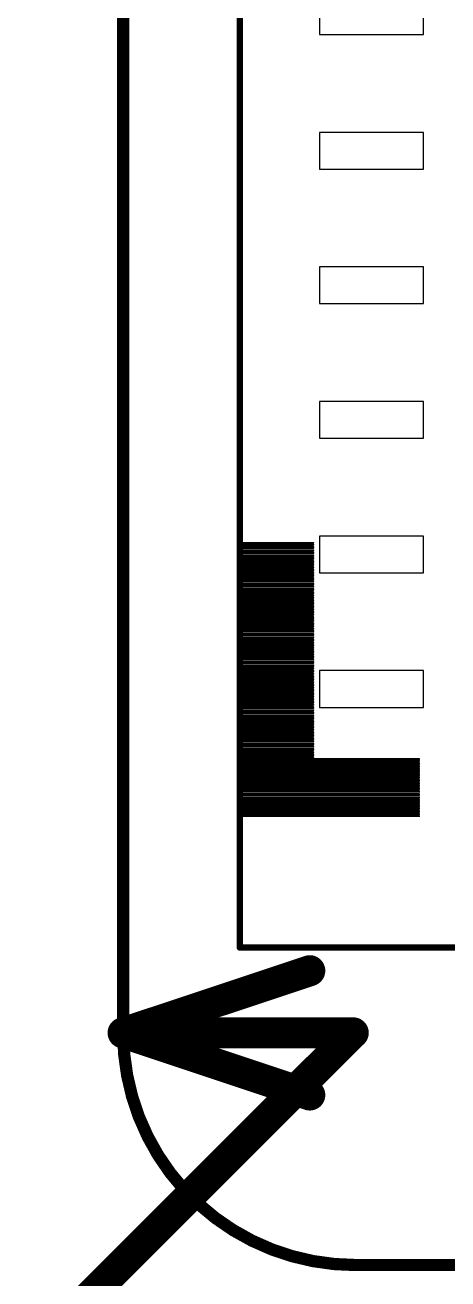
# Model space of a CAD drawing. Header units: millimetres. Extents: x -12.4 to 34.5, y -7.8 to 60.2.
# Drawn here: x -0.8 to 2.65, y -0.11 to 10.14 of the extents above; entities that cross this region are included whole.
import ezdxf

# ---------------------------------------------------------------- set-up
doc = ezdxf.new("R2010")
doc.units = ezdxf.units.MM
for name, color, linetype in [('KeepOutLayer', 6, 'Continuous'), ('Mechanical15', 56, 'Continuous'), ('TopOverlay', 2, 'Continuous')]:
    doc.layers.add(name, color=color, linetype=linetype)

# ---------------------------------------------------------------- blocks, each defined once
blk = doc.blocks.new('TF______B_9')
at = {"layer": 'Mechanical15'}
for p, q in [((-1.575, -0.825), (-1.875, -0.825)), ((-1.575, -1.675), (-1.575, -0.825)), ((-0.475, -0.825), (-0.775, -0.825)), ((-0.775, -0.825), (-0.775, -1.675)), ((-0.475, -1.675), (-0.475, -0.825)), ((0.625, -0.825), (0.325, -0.825)), ((0.325, -0.825), (0.325, -1.675)), ((0.625, -1.675), (0.625, -0.825)), ((1.725, -0.825), (1.425, -0.825)), ((1.425, -0.825), (1.425, -1.675)), ((1.725, -1.675), (1.725, -0.825)), ((2.825, -0.825), (2.525, -0.825)), ((2.525, -0.825), (2.525, -1.675)), ((2.825, -1.675), (2.825, -0.825)), ((3.925, -0.825), (3.625, -0.825)), ((3.625, -0.825), (3.625, -1.675)), ((3.925, -1.675), (3.925, -0.825)), ((-1.875, -1.675), (-1.575, -1.675)), ((-1.575, -1.675), (-1.575, -1.675)), ((-0.775, -1.675), (-0.475, -1.675)), ((-0.475, -1.675), (-0.475, -1.675)), ((0.325, -1.675), (0.625, -1.675)), ((0.625, -1.675), (0.625, -1.675)), ((1.425, -1.675), (1.725, -1.675)), ((1.725, -1.675), (1.725, -1.675)), ((2.525, -1.675), (2.825, -1.675)), ((2.825, -1.675), (2.825, -1.675)), ((3.625, -1.675), (3.925, -1.675)), ((3.925, -1.675), (3.925, -1.675))]:
    blk.add_line(p, q, dxfattribs=at)
at = {"layer": 'Mechanical15', "const_width": 0.0508}
for points in [[(5.889, -2.325), (5.889, 3.175)], [(5.889, -2.325), (-5.461, -2.325)]]:
    blk.add_lwpolyline(points, dxfattribs=at)
at = {"layer": 'Mechanical15', "const_width": 0.0254}
blk.add_lwpolyline([(5.876, -2.325, 1), (5.902, -2.325, 1)], format="xyb", close=True, dxfattribs=at)
blk.add_lwpolyline([(5.876, -2.325, 1), (5.902, -2.325, 1)], format="xyb", close=True, dxfattribs=at)

msp = doc.modelspace()

# ---------------------------------------------------------------- linework, layer by layer
at = {"layer": 'KeepOutLayer', "const_width": 0.1}
for points in [[(0, 1.899), (0, 48.95)], [(0, 1.899), (0, 48.95)], [(1.899, 0), (6.779, 0)], [(1.899, 0), (6.779, 0)]]:
    msp.add_lwpolyline(points, dxfattribs=at)
at = {"layer": 'KeepOutLayer', "const_width": 0.05}
for points in [[(-0.025, 1.899, 1), (0.025, 1.899, 1)], [(-0.025, 1.899, 1), (0.025, 1.899, 1)], [(-0.025, 1.899, 1), (0.025, 1.899, 1)], [(-0.025, 1.899, 1), (0.025, 1.899, 1)], [(1.874, 0, 1), (1.924, 0, 1)], [(1.874, 0, 1), (1.924, 0, 1)], [(1.874, 0, 1), (1.924, 0, 1)], [(1.874, 0, 1), (1.924, 0, 1)]]:
    msp.add_lwpolyline(points, format="xyb", close=True, dxfattribs=at)
at = {"layer": 'KeepOutLayer', "const_width": 0.1}
msp.add_lwpolyline([(1.899, 0, -0.41437), (0, 1.899)], format="xyb", dxfattribs=at)
msp.add_lwpolyline([(1.899, 0, -0.41437), (0, 1.899)], format="xyb", dxfattribs=at)
at = {"layer": 'Mechanical15', "const_width": 0.254}
for points in [[(0, 1.898), (1.524, 2.406)], [(-0.674, -0.654), (1.878, 1.898)], [(0, 1.898), (1.878, 1.898)], [(0, 1.898), (1.524, 1.39)]]:
    msp.add_lwpolyline(points, dxfattribs=at)
at = {"layer": 'Mechanical15', "const_width": 0.127}
for points in [[(1.46, 2.406, 1), (1.587, 2.406, 1)], [(-0.064, 1.898, 1), (0.064, 1.898, 1)], [(-0.064, 1.898, 1), (0.064, 1.898, 1)], [(-0.064, 1.898, 1), (0.064, 1.898, 1)], [(1.815, 1.898, 1), (1.942, 1.898, 1)], [(1.815, 1.898, 1), (1.942, 1.898, 1)], [(1.46, 1.39, 1), (1.587, 1.39, 1)]]:
    msp.add_lwpolyline(points, format="xyb", close=True, dxfattribs=at)
at = {"layer": 'TopOverlay', "const_width": 0.0127}
for points in [[(0.97, 5.904), (1.554, 5.904)], [(0.97, 5.891), (1.554, 5.891)], [(0.97, 5.878), (1.554, 5.878)], [(0.97, 5.866), (1.554, 5.866)], [(0.97, 5.853), (1.554, 5.853)], [(0.97, 5.84), (1.554, 5.84)], [(0.97, 5.827), (1.554, 5.827)], [(0.97, 5.815), (1.554, 5.815)], [(0.97, 5.802), (1.554, 5.802)], [(0.97, 5.789), (1.554, 5.789)], [(0.97, 5.777), (1.554, 5.777)], [(0.97, 5.764), (1.554, 5.764)], [(0.97, 5.751), (1.554, 5.751)], [(0.97, 5.739), (1.554, 5.739)], [(0.97, 5.726), (1.554, 5.726)], [(0.97, 5.713), (1.554, 5.713)], [(0.97, 5.7), (1.554, 5.7)], [(0.97, 5.688), (1.554, 5.688)], [(0.97, 5.675), (1.554, 5.675)], [(0.97, 5.662), (1.554, 5.662)], [(0.97, 5.65), (1.554, 5.65)], [(0.97, 5.637), (1.554, 5.637)], [(0.97, 5.624), (1.554, 5.624)], [(0.97, 5.612), (1.554, 5.612)], [(0.97, 5.599), (1.554, 5.599)], [(0.97, 5.586), (1.554, 5.586)], [(0.97, 5.573), (1.554, 5.573)], [(0.97, 5.561), (1.554, 5.561)], [(0.97, 5.548), (1.554, 5.548)], [(0.97, 5.535), (1.554, 5.535)], [(0.97, 5.523), (1.554, 5.523)], [(0.97, 5.51), (1.554, 5.51)], [(0.97, 5.497), (1.554, 5.497)], [(0.97, 5.485), (1.554, 5.485)], [(0.97, 5.472), (1.554, 5.472)], [(0.97, 5.459), (1.554, 5.459)], [(0.97, 5.446), (1.554, 5.446)], [(0.97, 5.434), (1.554, 5.434)], [(0.97, 5.421), (1.554, 5.421)], [(0.97, 5.408), (1.554, 5.408)], [(0.97, 5.396), (1.554, 5.396)], [(0.97, 5.383), (1.554, 5.383)], [(0.97, 5.37), (1.554, 5.37)], [(0.97, 5.358), (1.554, 5.358)], [(0.97, 5.345), (1.554, 5.345)], [(0.97, 5.332), (1.554, 5.332)], [(0.97, 5.319), (1.554, 5.319)], [(0.97, 5.307), (1.554, 5.307)], [(0.97, 5.294), (1.554, 5.294)], [(0.97, 5.281), (1.554, 5.281)], [(0.97, 5.269), (1.554, 5.269)], [(0.97, 5.256), (1.554, 5.256)], [(0.97, 5.243), (1.554, 5.243)], [(0.97, 5.231), (1.554, 5.231)], [(0.97, 5.218), (1.554, 5.218)], [(0.97, 5.205), (1.554, 5.205)], [(0.97, 5.192), (1.554, 5.192)], [(0.97, 5.18), (1.554, 5.18)], [(0.97, 5.167), (1.554, 5.167)], [(0.97, 5.154), (1.554, 5.154)], [(0.97, 5.142), (1.554, 5.142)], [(0.97, 5.129), (1.554, 5.129)], [(0.97, 5.116), (1.554, 5.116)], [(0.97, 5.104), (1.554, 5.104)], [(0.97, 5.091), (1.554, 5.091)], [(0.97, 5.078), (1.554, 5.078)], [(0.97, 5.065), (1.554, 5.065)], [(0.97, 5.053), (1.554, 5.053)], [(0.97, 5.04), (1.554, 5.04)], [(0.97, 5.027), (1.554, 5.027)], [(0.97, 5.015), (1.554, 5.015)], [(0.97, 5.002), (1.554, 5.002)], [(0.97, 4.989), (1.554, 4.989)], [(0.97, 4.977), (1.554, 4.977)], [(0.97, 4.964), (1.554, 4.964)], [(0.97, 4.951), (1.554, 4.951)], [(0.97, 4.938), (1.554, 4.938)], [(0.97, 4.926), (1.554, 4.926)], [(0.97, 4.913), (1.554, 4.913)], [(0.97, 4.9), (1.554, 4.9)], [(0.97, 4.888), (1.554, 4.888)], [(0.97, 4.875), (1.554, 4.875)], [(0.97, 4.862), (1.554, 4.862)], [(0.97, 4.85), (1.554, 4.85)], [(0.97, 4.837), (1.554, 4.837)], [(0.97, 4.824), (1.554, 4.824)], [(0.97, 4.811), (1.554, 4.811)], [(0.97, 4.799), (1.554, 4.799)], [(0.97, 4.786), (1.554, 4.786)], [(0.97, 4.773), (1.554, 4.773)], [(0.97, 4.761), (1.554, 4.761)], [(0.97, 4.748), (1.554, 4.748)], [(0.97, 4.735), (1.554, 4.735)], [(0.97, 4.723), (1.554, 4.723)], [(0.97, 4.71), (1.554, 4.71)], [(0.97, 4.697), (1.554, 4.697)], [(0.97, 4.684), (1.554, 4.684)], [(0.97, 4.672), (1.554, 4.672)], [(0.97, 4.659), (1.554, 4.659)], [(0.97, 4.646), (1.554, 4.646)], [(0.97, 4.634), (1.554, 4.634)], [(0.97, 4.621), (1.554, 4.621)], [(0.97, 4.608), (1.554, 4.608)], [(0.97, 4.596), (1.554, 4.596)], [(0.97, 4.583), (1.554, 4.583)], [(0.97, 4.57), (1.554, 4.57)], [(0.97, 4.557), (1.554, 4.557)], [(0.97, 4.545), (1.554, 4.545)], [(0.97, 4.532), (1.554, 4.532)], [(0.97, 4.519), (1.554, 4.519)], [(0.97, 4.507), (1.554, 4.507)], [(0.97, 4.494), (1.554, 4.494)], [(0.97, 4.481), (1.554, 4.481)], [(0.97, 4.469), (1.554, 4.469)], [(0.97, 4.456), (1.554, 4.456)], [(0.97, 4.443), (1.554, 4.443)], [(0.97, 4.43), (1.554, 4.43)], [(0.97, 4.418), (1.554, 4.418)], [(0.97, 4.405), (1.554, 4.405)], [(0.97, 4.392), (1.554, 4.392)], [(0.97, 4.38), (1.554, 4.38)], [(0.97, 4.367), (1.554, 4.367)], [(0.97, 4.354), (1.554, 4.354)], [(0.97, 4.342), (1.554, 4.342)], [(0.97, 4.329), (1.554, 4.329)], [(0.97, 4.316), (1.554, 4.316)], [(0.97, 4.303), (1.554, 4.303)], [(0.97, 4.291), (1.554, 4.291)], [(0.97, 4.278), (1.554, 4.278)], [(0.97, 4.265), (1.554, 4.265)], [(0.97, 4.253), (1.554, 4.253)], [(0.97, 4.24), (1.554, 4.24)], [(0.97, 4.227), (1.554, 4.227)], [(0.97, 4.215), (1.554, 4.215)], [(0.97, 4.202), (1.554, 4.202)], [(0.97, 4.189), (1.554, 4.189)], [(0.97, 4.176), (1.554, 4.176)], [(0.97, 4.164), (1.554, 4.164)], [(0.97, 4.151), (1.554, 4.151)], [(0.97, 4.138), (2.418, 4.138)], [(0.97, 4.126), (2.418, 4.126)], [(0.97, 4.113), (2.418, 4.113)], [(0.97, 4.1), (2.418, 4.1)], [(0.97, 4.088), (2.418, 4.088)], [(0.97, 4.075), (2.418, 4.075)], [(0.97, 4.062), (2.418, 4.062)], [(0.97, 4.049), (2.418, 4.049)], [(0.97, 4.037), (2.418, 4.037)], [(0.97, 4.024), (2.418, 4.024)], [(0.97, 4.011), (2.418, 4.011)], [(0.97, 3.999), (2.418, 3.999)], [(0.97, 3.986), (2.418, 3.986)], [(0.97, 3.973), (2.418, 3.973)], [(0.97, 3.961), (2.418, 3.961)], [(0.97, 3.948), (2.418, 3.948)], [(0.97, 3.935), (2.418, 3.935)], [(0.97, 3.922), (2.418, 3.922)], [(0.97, 3.91), (2.418, 3.91)], [(0.97, 3.897), (2.418, 3.897)], [(0.97, 3.884), (2.418, 3.884)], [(0.97, 3.872), (2.418, 3.872)], [(0.97, 3.859), (2.418, 3.859)], [(0.97, 3.846), (2.418, 3.846)], [(0.97, 3.834), (2.418, 3.834)], [(0.97, 3.821), (2.418, 3.821)], [(0.97, 3.808), (2.418, 3.808)], [(0.97, 3.795), (2.418, 3.795)], [(0.97, 3.783), (2.418, 3.783)], [(0.97, 3.77), (2.418, 3.77)], [(0.97, 3.757), (2.418, 3.757)], [(0.97, 3.745), (2.418, 3.745)], [(0.97, 3.732), (2.418, 3.732)], [(0.97, 3.719), (2.418, 3.719)], [(0.97, 3.707), (2.418, 3.707)], [(0.97, 3.694), (2.418, 3.694)], [(0.97, 3.681), (2.418, 3.681)], [(0.97, 3.668), (2.418, 3.668)]]:
    msp.add_lwpolyline(points, dxfattribs=at)
at = {"layer": 'TopOverlay', "const_width": 0.00635}
for points in [[(0.967, 5.904, 1), (0.973, 5.904, 1)], [(0.967, 5.891, 1), (0.973, 5.891, 1)], [(0.967, 5.878, 1), (0.973, 5.878, 1)], [(0.967, 5.866, 1), (0.973, 5.866, 1)], [(0.967, 5.853, 1), (0.973, 5.853, 1)], [(0.967, 5.84, 1), (0.973, 5.84, 1)], [(1.551, 5.904, 1), (1.557, 5.904, 1)], [(1.551, 5.891, 1), (1.557, 5.891, 1)], [(1.551, 5.878, 1), (1.557, 5.878, 1)], [(1.551, 5.866, 1), (1.557, 5.866, 1)], [(1.551, 5.853, 1), (1.557, 5.853, 1)], [(1.551, 5.84, 1), (1.557, 5.84, 1)], [(0.967, 5.827, 1), (0.973, 5.827, 1)], [(0.967, 5.815, 1), (0.973, 5.815, 1)], [(0.967, 5.802, 1), (0.973, 5.802, 1)], [(0.967, 5.789, 1), (0.973, 5.789, 1)], [(0.967, 5.777, 1), (0.973, 5.777, 1)], [(0.967, 5.764, 1), (0.973, 5.764, 1)], [(0.967, 5.751, 1), (0.973, 5.751, 1)], [(0.967, 5.739, 1), (0.973, 5.739, 1)], [(1.551, 5.827, 1), (1.557, 5.827, 1)], [(1.551, 5.815, 1), (1.557, 5.815, 1)], [(1.551, 5.802, 1), (1.557, 5.802, 1)], [(1.551, 5.789, 1), (1.557, 5.789, 1)], [(1.551, 5.777, 1), (1.557, 5.777, 1)], [(1.551, 5.764, 1), (1.557, 5.764, 1)], [(1.551, 5.751, 1), (1.557, 5.751, 1)], [(1.551, 5.739, 1), (1.557, 5.739, 1)], [(0.967, 5.726, 1), (0.973, 5.726, 1)], [(0.967, 5.713, 1), (0.973, 5.713, 1)], [(0.967, 5.7, 1), (0.973, 5.7, 1)], [(0.967, 5.688, 1), (0.973, 5.688, 1)], [(0.967, 5.675, 1), (0.973, 5.675, 1)], [(0.967, 5.662, 1), (0.973, 5.662, 1)], [(0.967, 5.65, 1), (0.973, 5.65, 1)], [(0.967, 5.637, 1), (0.973, 5.637, 1)], [(1.551, 5.726, 1), (1.557, 5.726, 1)], [(1.551, 5.713, 1), (1.557, 5.713, 1)], [(1.551, 5.7, 1), (1.557, 5.7, 1)], [(1.551, 5.688, 1), (1.557, 5.688, 1)], [(1.551, 5.675, 1), (1.557, 5.675, 1)], [(1.551, 5.662, 1), (1.557, 5.662, 1)], [(1.551, 5.65, 1), (1.557, 5.65, 1)], [(1.551, 5.637, 1), (1.557, 5.637, 1)], [(0.967, 5.624, 1), (0.973, 5.624, 1)], [(0.967, 5.612, 1), (0.973, 5.612, 1)], [(0.967, 5.599, 1), (0.973, 5.599, 1)], [(0.967, 5.586, 1), (0.973, 5.586, 1)], [(0.967, 5.573, 1), (0.973, 5.573, 1)], [(0.967, 5.561, 1), (0.973, 5.561, 1)], [(0.967, 5.548, 1), (0.973, 5.548, 1)], [(0.967, 5.535, 1), (0.973, 5.535, 1)], [(1.551, 5.624, 1), (1.557, 5.624, 1)], [(1.551, 5.612, 1), (1.557, 5.612, 1)], [(1.551, 5.599, 1), (1.557, 5.599, 1)], [(1.551, 5.586, 1), (1.557, 5.586, 1)], [(1.551, 5.573, 1), (1.557, 5.573, 1)], [(1.551, 5.561, 1), (1.557, 5.561, 1)], [(1.551, 5.548, 1), (1.557, 5.548, 1)], [(1.551, 5.535, 1), (1.557, 5.535, 1)], [(0.967, 5.523, 1), (0.973, 5.523, 1)], [(0.967, 5.51, 1), (0.973, 5.51, 1)], [(0.967, 5.497, 1), (0.973, 5.497, 1)], [(0.967, 5.485, 1), (0.973, 5.485, 1)], [(0.967, 5.472, 1), (0.973, 5.472, 1)], [(0.967, 5.459, 1), (0.973, 5.459, 1)], [(0.967, 5.446, 1), (0.973, 5.446, 1)], [(0.967, 5.434, 1), (0.973, 5.434, 1)], [(1.551, 5.523, 1), (1.557, 5.523, 1)], [(1.551, 5.51, 1), (1.557, 5.51, 1)], [(1.551, 5.497, 1), (1.557, 5.497, 1)], [(1.551, 5.485, 1), (1.557, 5.485, 1)], [(1.551, 5.472, 1), (1.557, 5.472, 1)], [(1.551, 5.459, 1), (1.557, 5.459, 1)], [(1.551, 5.446, 1), (1.557, 5.446, 1)], [(1.551, 5.434, 1), (1.557, 5.434, 1)], [(0.967, 5.421, 1), (0.973, 5.421, 1)], [(0.967, 5.408, 1), (0.973, 5.408, 1)], [(0.967, 5.396, 1), (0.973, 5.396, 1)], [(0.967, 5.383, 1), (0.973, 5.383, 1)], [(0.967, 5.37, 1), (0.973, 5.37, 1)], [(0.967, 5.358, 1), (0.973, 5.358, 1)], [(0.967, 5.345, 1), (0.973, 5.345, 1)], [(0.967, 5.332, 1), (0.973, 5.332, 1)], [(1.551, 5.421, 1), (1.557, 5.421, 1)], [(1.551, 5.408, 1), (1.557, 5.408, 1)], [(1.551, 5.396, 1), (1.557, 5.396, 1)], [(1.551, 5.383, 1), (1.557, 5.383, 1)], [(1.551, 5.37, 1), (1.557, 5.37, 1)], [(1.551, 5.358, 1), (1.557, 5.358, 1)], [(1.551, 5.345, 1), (1.557, 5.345, 1)], [(1.551, 5.332, 1), (1.557, 5.332, 1)], [(0.967, 5.319, 1), (0.973, 5.319, 1)], [(0.967, 5.307, 1), (0.973, 5.307, 1)], [(0.967, 5.294, 1), (0.973, 5.294, 1)], [(0.967, 5.281, 1), (0.973, 5.281, 1)], [(0.967, 5.269, 1), (0.973, 5.269, 1)], [(0.967, 5.256, 1), (0.973, 5.256, 1)], [(0.967, 5.243, 1), (0.973, 5.243, 1)], [(0.967, 5.231, 1), (0.973, 5.231, 1)], [(1.551, 5.319, 1), (1.557, 5.319, 1)], [(1.551, 5.307, 1), (1.557, 5.307, 1)], [(1.551, 5.294, 1), (1.557, 5.294, 1)], [(1.551, 5.281, 1), (1.557, 5.281, 1)], [(1.551, 5.269, 1), (1.557, 5.269, 1)], [(1.551, 5.256, 1), (1.557, 5.256, 1)], [(1.551, 5.243, 1), (1.557, 5.243, 1)], [(1.551, 5.231, 1), (1.557, 5.231, 1)], [(0.967, 5.218, 1), (0.973, 5.218, 1)], [(0.967, 5.205, 1), (0.973, 5.205, 1)], [(0.967, 5.192, 1), (0.973, 5.192, 1)], [(0.967, 5.18, 1), (0.973, 5.18, 1)], [(0.967, 5.167, 1), (0.973, 5.167, 1)], [(0.967, 5.154, 1), (0.973, 5.154, 1)], [(0.967, 5.142, 1), (0.973, 5.142, 1)], [(0.967, 5.129, 1), (0.973, 5.129, 1)], [(1.551, 5.218, 1), (1.557, 5.218, 1)], [(1.551, 5.205, 1), (1.557, 5.205, 1)], [(1.551, 5.192, 1), (1.557, 5.192, 1)], [(1.551, 5.18, 1), (1.557, 5.18, 1)], [(1.551, 5.167, 1), (1.557, 5.167, 1)], [(1.551, 5.154, 1), (1.557, 5.154, 1)], [(1.551, 5.142, 1), (1.557, 5.142, 1)], [(1.551, 5.129, 1), (1.557, 5.129, 1)], [(0.967, 5.116, 1), (0.973, 5.116, 1)], [(0.967, 5.104, 1), (0.973, 5.104, 1)], [(0.967, 5.091, 1), (0.973, 5.091, 1)], [(0.967, 5.078, 1), (0.973, 5.078, 1)], [(0.967, 5.065, 1), (0.973, 5.065, 1)], [(0.967, 5.053, 1), (0.973, 5.053, 1)], [(0.967, 5.04, 1), (0.973, 5.04, 1)], [(0.967, 5.027, 1), (0.973, 5.027, 1)], [(1.551, 5.116, 1), (1.557, 5.116, 1)], [(1.551, 5.104, 1), (1.557, 5.104, 1)], [(1.551, 5.091, 1), (1.557, 5.091, 1)], [(1.551, 5.078, 1), (1.557, 5.078, 1)], [(1.551, 5.065, 1), (1.557, 5.065, 1)], [(1.551, 5.053, 1), (1.557, 5.053, 1)], [(1.551, 5.04, 1), (1.557, 5.04, 1)], [(1.551, 5.027, 1), (1.557, 5.027, 1)], [(0.967, 5.015, 1), (0.973, 5.015, 1)], [(0.967, 5.002, 1), (0.973, 5.002, 1)], [(0.967, 4.989, 1), (0.973, 4.989, 1)], [(0.967, 4.977, 1), (0.973, 4.977, 1)], [(0.967, 4.964, 1), (0.973, 4.964, 1)], [(0.967, 4.951, 1), (0.973, 4.951, 1)], [(0.967, 4.938, 1), (0.973, 4.938, 1)], [(0.967, 4.926, 1), (0.973, 4.926, 1)], [(1.551, 5.015, 1), (1.557, 5.015, 1)], [(1.551, 5.002, 1), (1.557, 5.002, 1)], [(1.551, 4.989, 1), (1.557, 4.989, 1)], [(1.551, 4.977, 1), (1.557, 4.977, 1)], [(1.551, 4.964, 1), (1.557, 4.964, 1)], [(1.551, 4.951, 1), (1.557, 4.951, 1)], [(1.551, 4.938, 1), (1.557, 4.938, 1)], [(1.551, 4.926, 1), (1.557, 4.926, 1)], [(0.967, 4.913, 1), (0.973, 4.913, 1)], [(0.967, 4.9, 1), (0.973, 4.9, 1)], [(0.967, 4.888, 1), (0.973, 4.888, 1)], [(0.967, 4.875, 1), (0.973, 4.875, 1)], [(0.967, 4.862, 1), (0.973, 4.862, 1)], [(0.967, 4.85, 1), (0.973, 4.85, 1)], [(0.967, 4.837, 1), (0.973, 4.837, 1)], [(0.967, 4.824, 1), (0.973, 4.824, 1)], [(0.967, 4.811, 1), (0.973, 4.811, 1)], [(1.551, 4.913, 1), (1.557, 4.913, 1)], [(1.551, 4.9, 1), (1.557, 4.9, 1)], [(1.551, 4.888, 1), (1.557, 4.888, 1)], [(1.551, 4.875, 1), (1.557, 4.875, 1)], [(1.551, 4.862, 1), (1.557, 4.862, 1)], [(1.551, 4.85, 1), (1.557, 4.85, 1)], [(1.551, 4.837, 1), (1.557, 4.837, 1)], [(1.551, 4.824, 1), (1.557, 4.824, 1)], [(1.551, 4.811, 1), (1.557, 4.811, 1)], [(0.967, 4.799, 1), (0.973, 4.799, 1)], [(0.967, 4.786, 1), (0.973, 4.786, 1)], [(0.967, 4.773, 1), (0.973, 4.773, 1)], [(0.967, 4.761, 1), (0.973, 4.761, 1)], [(0.967, 4.748, 1), (0.973, 4.748, 1)], [(0.967, 4.735, 1), (0.973, 4.735, 1)], [(0.967, 4.723, 1), (0.973, 4.723, 1)], [(0.967, 4.71, 1), (0.973, 4.71, 1)], [(1.551, 4.799, 1), (1.557, 4.799, 1)], [(1.551, 4.786, 1), (1.557, 4.786, 1)], [(1.551, 4.773, 1), (1.557, 4.773, 1)], [(1.551, 4.761, 1), (1.557, 4.761, 1)], [(1.551, 4.748, 1), (1.557, 4.748, 1)], [(1.551, 4.735, 1), (1.557, 4.735, 1)], [(1.551, 4.723, 1), (1.557, 4.723, 1)], [(1.551, 4.71, 1), (1.557, 4.71, 1)], [(0.967, 4.697, 1), (0.973, 4.697, 1)], [(0.967, 4.684, 1), (0.973, 4.684, 1)], [(0.967, 4.672, 1), (0.973, 4.672, 1)], [(0.967, 4.659, 1), (0.973, 4.659, 1)], [(0.967, 4.646, 1), (0.973, 4.646, 1)], [(0.967, 4.634, 1), (0.973, 4.634, 1)], [(0.967, 4.621, 1), (0.973, 4.621, 1)], [(0.967, 4.608, 1), (0.973, 4.608, 1)], [(1.551, 4.697, 1), (1.557, 4.697, 1)], [(1.551, 4.684, 1), (1.557, 4.684, 1)], [(1.551, 4.672, 1), (1.557, 4.672, 1)], [(1.551, 4.659, 1), (1.557, 4.659, 1)], [(1.551, 4.646, 1), (1.557, 4.646, 1)], [(1.551, 4.634, 1), (1.557, 4.634, 1)], [(1.551, 4.621, 1), (1.557, 4.621, 1)], [(1.551, 4.608, 1), (1.557, 4.608, 1)], [(0.967, 4.596, 1), (0.973, 4.596, 1)], [(0.967, 4.583, 1), (0.973, 4.583, 1)], [(0.967, 4.57, 1), (0.973, 4.57, 1)], [(0.967, 4.557, 1), (0.973, 4.557, 1)], [(0.967, 4.545, 1), (0.973, 4.545, 1)], [(0.967, 4.532, 1), (0.973, 4.532, 1)], [(0.967, 4.519, 1), (0.973, 4.519, 1)], [(0.967, 4.507, 1), (0.973, 4.507, 1)], [(1.551, 4.596, 1), (1.557, 4.596, 1)], [(1.551, 4.583, 1), (1.557, 4.583, 1)], [(1.551, 4.57, 1), (1.557, 4.57, 1)], [(1.551, 4.557, 1), (1.557, 4.557, 1)], [(1.551, 4.545, 1), (1.557, 4.545, 1)], [(1.551, 4.532, 1), (1.557, 4.532, 1)], [(1.551, 4.519, 1), (1.557, 4.519, 1)], [(1.551, 4.507, 1), (1.557, 4.507, 1)], [(0.967, 4.494, 1), (0.973, 4.494, 1)], [(0.967, 4.481, 1), (0.973, 4.481, 1)], [(0.967, 4.469, 1), (0.973, 4.469, 1)], [(0.967, 4.456, 1), (0.973, 4.456, 1)], [(0.967, 4.443, 1), (0.973, 4.443, 1)], [(0.967, 4.43, 1), (0.973, 4.43, 1)], [(0.967, 4.418, 1), (0.973, 4.418, 1)], [(0.967, 4.405, 1), (0.973, 4.405, 1)], [(1.551, 4.494, 1), (1.557, 4.494, 1)], [(1.551, 4.481, 1), (1.557, 4.481, 1)], [(1.551, 4.469, 1), (1.557, 4.469, 1)], [(1.551, 4.456, 1), (1.557, 4.456, 1)], [(1.551, 4.443, 1), (1.557, 4.443, 1)], [(1.551, 4.43, 1), (1.557, 4.43, 1)], [(1.551, 4.418, 1), (1.557, 4.418, 1)], [(1.551, 4.405, 1), (1.557, 4.405, 1)], [(0.967, 4.392, 1), (0.973, 4.392, 1)], [(0.967, 4.38, 1), (0.973, 4.38, 1)], [(0.967, 4.367, 1), (0.973, 4.367, 1)], [(0.967, 4.354, 1), (0.973, 4.354, 1)], [(0.967, 4.342, 1), (0.973, 4.342, 1)], [(0.967, 4.329, 1), (0.973, 4.329, 1)], [(0.967, 4.316, 1), (0.973, 4.316, 1)], [(0.967, 4.303, 1), (0.973, 4.303, 1)], [(1.551, 4.392, 1), (1.557, 4.392, 1)], [(1.551, 4.38, 1), (1.557, 4.38, 1)], [(1.551, 4.367, 1), (1.557, 4.367, 1)], [(1.551, 4.354, 1), (1.557, 4.354, 1)], [(1.551, 4.342, 1), (1.557, 4.342, 1)], [(1.551, 4.329, 1), (1.557, 4.329, 1)], [(1.551, 4.316, 1), (1.557, 4.316, 1)], [(1.551, 4.303, 1), (1.557, 4.303, 1)], [(0.967, 4.291, 1), (0.973, 4.291, 1)], [(0.967, 4.278, 1), (0.973, 4.278, 1)], [(0.967, 4.265, 1), (0.973, 4.265, 1)], [(0.967, 4.253, 1), (0.973, 4.253, 1)], [(0.967, 4.24, 1), (0.973, 4.24, 1)], [(0.967, 4.227, 1), (0.973, 4.227, 1)], [(0.967, 4.215, 1), (0.973, 4.215, 1)], [(0.967, 4.202, 1), (0.973, 4.202, 1)], [(1.551, 4.291, 1), (1.557, 4.291, 1)], [(1.551, 4.278, 1), (1.557, 4.278, 1)], [(1.551, 4.265, 1), (1.557, 4.265, 1)], [(1.551, 4.253, 1), (1.557, 4.253, 1)], [(1.551, 4.24, 1), (1.557, 4.24, 1)], [(1.551, 4.227, 1), (1.557, 4.227, 1)], [(1.551, 4.215, 1), (1.557, 4.215, 1)], [(1.551, 4.202, 1), (1.557, 4.202, 1)], [(0.967, 4.189, 1), (0.973, 4.189, 1)], [(0.967, 4.176, 1), (0.973, 4.176, 1)], [(0.967, 4.164, 1), (0.973, 4.164, 1)], [(0.967, 4.151, 1), (0.973, 4.151, 1)], [(0.967, 4.138, 1), (0.973, 4.138, 1)], [(0.967, 4.126, 1), (0.973, 4.126, 1)], [(0.967, 4.113, 1), (0.973, 4.113, 1)], [(0.967, 4.1, 1), (0.973, 4.1, 1)], [(1.551, 4.189, 1), (1.557, 4.189, 1)], [(1.551, 4.176, 1), (1.557, 4.176, 1)], [(1.551, 4.164, 1), (1.557, 4.164, 1)], [(1.551, 4.151, 1), (1.557, 4.151, 1)], [(2.415, 4.138, 1), (2.421, 4.138, 1)], [(2.415, 4.126, 1), (2.421, 4.126, 1)], [(2.415, 4.113, 1), (2.421, 4.113, 1)], [(2.415, 4.1, 1), (2.421, 4.1, 1)], [(0.967, 4.088, 1), (0.973, 4.088, 1)], [(0.967, 4.075, 1), (0.973, 4.075, 1)], [(0.967, 4.062, 1), (0.973, 4.062, 1)], [(0.967, 4.049, 1), (0.973, 4.049, 1)], [(0.967, 4.037, 1), (0.973, 4.037, 1)], [(0.967, 4.024, 1), (0.973, 4.024, 1)], [(0.967, 4.011, 1), (0.973, 4.011, 1)], [(0.967, 3.999, 1), (0.973, 3.999, 1)], [(2.415, 4.088, 1), (2.421, 4.088, 1)], [(2.415, 4.075, 1), (2.421, 4.075, 1)], [(2.415, 4.062, 1), (2.421, 4.062, 1)], [(2.415, 4.049, 1), (2.421, 4.049, 1)], [(2.415, 4.037, 1), (2.421, 4.037, 1)], [(2.415, 4.024, 1), (2.421, 4.024, 1)], [(2.415, 4.011, 1), (2.421, 4.011, 1)], [(2.415, 3.999, 1), (2.421, 3.999, 1)], [(0.967, 3.986, 1), (0.973, 3.986, 1)], [(0.967, 3.973, 1), (0.973, 3.973, 1)], [(0.967, 3.961, 1), (0.973, 3.961, 1)], [(0.967, 3.948, 1), (0.973, 3.948, 1)], [(0.967, 3.935, 1), (0.973, 3.935, 1)], [(0.967, 3.922, 1), (0.973, 3.922, 1)], [(0.967, 3.91, 1), (0.973, 3.91, 1)], [(0.967, 3.897, 1), (0.973, 3.897, 1)], [(2.415, 3.986, 1), (2.421, 3.986, 1)], [(2.415, 3.973, 1), (2.421, 3.973, 1)], [(2.415, 3.961, 1), (2.421, 3.961, 1)], [(2.415, 3.948, 1), (2.421, 3.948, 1)], [(2.415, 3.935, 1), (2.421, 3.935, 1)], [(2.415, 3.922, 1), (2.421, 3.922, 1)], [(2.415, 3.91, 1), (2.421, 3.91, 1)], [(2.415, 3.897, 1), (2.421, 3.897, 1)], [(0.967, 3.884, 1), (0.973, 3.884, 1)], [(0.967, 3.872, 1), (0.973, 3.872, 1)], [(0.967, 3.859, 1), (0.973, 3.859, 1)], [(0.967, 3.846, 1), (0.973, 3.846, 1)], [(0.967, 3.834, 1), (0.973, 3.834, 1)], [(0.967, 3.821, 1), (0.973, 3.821, 1)], [(0.967, 3.808, 1), (0.973, 3.808, 1)], [(0.967, 3.795, 1), (0.973, 3.795, 1)], [(2.415, 3.884, 1), (2.421, 3.884, 1)], [(2.415, 3.872, 1), (2.421, 3.872, 1)], [(2.415, 3.859, 1), (2.421, 3.859, 1)], [(2.415, 3.846, 1), (2.421, 3.846, 1)], [(2.415, 3.834, 1), (2.421, 3.834, 1)], [(2.415, 3.821, 1), (2.421, 3.821, 1)], [(2.415, 3.808, 1), (2.421, 3.808, 1)], [(2.415, 3.795, 1), (2.421, 3.795, 1)], [(0.967, 3.783, 1), (0.973, 3.783, 1)], [(0.967, 3.77, 1), (0.973, 3.77, 1)], [(0.967, 3.757, 1), (0.973, 3.757, 1)], [(0.967, 3.745, 1), (0.973, 3.745, 1)], [(0.967, 3.732, 1), (0.973, 3.732, 1)], [(0.967, 3.719, 1), (0.973, 3.719, 1)], [(0.967, 3.707, 1), (0.973, 3.707, 1)], [(0.967, 3.694, 1), (0.973, 3.694, 1)], [(2.415, 3.783, 1), (2.421, 3.783, 1)], [(2.415, 3.77, 1), (2.421, 3.77, 1)], [(2.415, 3.757, 1), (2.421, 3.757, 1)], [(2.415, 3.745, 1), (2.421, 3.745, 1)], [(2.415, 3.732, 1), (2.421, 3.732, 1)], [(2.415, 3.719, 1), (2.421, 3.719, 1)], [(2.415, 3.707, 1), (2.421, 3.707, 1)], [(2.415, 3.694, 1), (2.421, 3.694, 1)], [(0.967, 3.681, 1), (0.973, 3.681, 1)], [(0.967, 3.668, 1), (0.973, 3.668, 1)], [(2.415, 3.681, 1), (2.421, 3.681, 1)], [(2.415, 3.668, 1), (2.421, 3.668, 1)]]:
    msp.add_lwpolyline(points, format="xyb", close=True, dxfattribs=at)

# ---------------------------------------------------------------- block references
at = {"rotation": 270}
msp.add_blockref('TF______B_9', (3.277, 8.484), dxfattribs=at)

doc.saveas('drawing.dxf')
